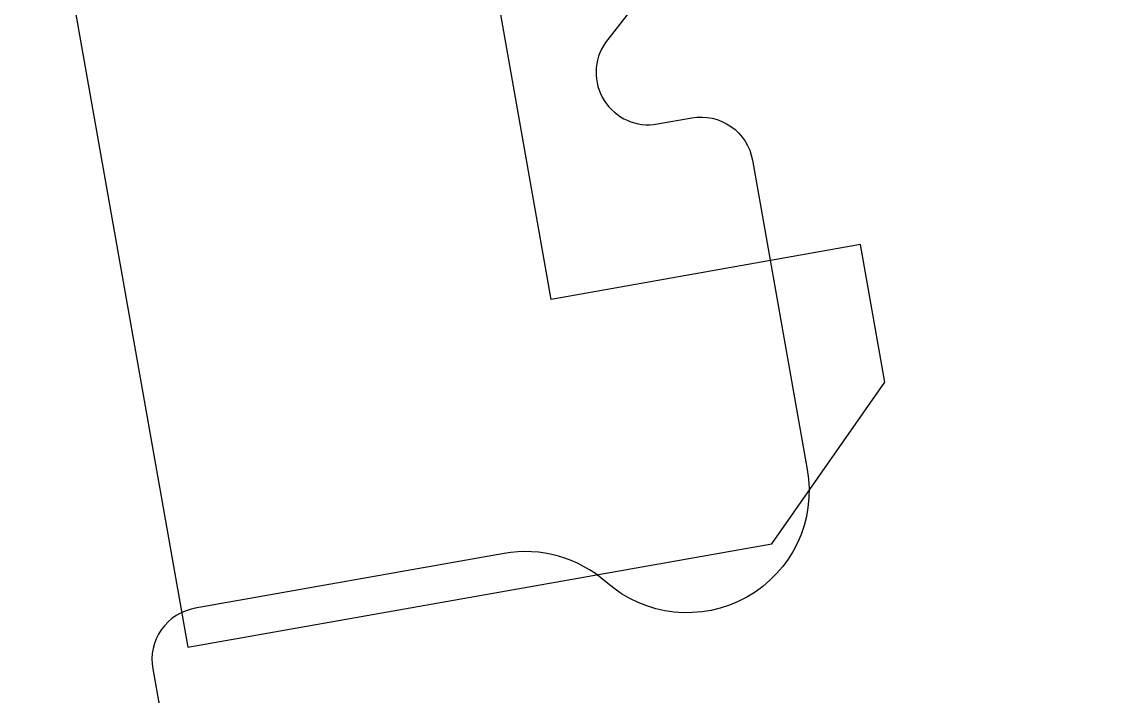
# Model space of a CAD drawing. Header units: millimetres. Extents: x 0 to 8967983, y -224399 to 13801.
# Drawn here: x 71329.056 to 71332.855, y -193408.546 to -193406.188 of the extents above; entities that cross this region are included whole.
import ezdxf

# ---------------------------------------------------------------- set-up
doc = ezdxf.new("R2010")
doc.units = ezdxf.units.MM
doc.header["$LTSCALE"] = 10
doc.layers.add('Архитектура', color=251, linetype='Continuous')

msp = doc.modelspace()

# ---------------------------------------------------------------- linework, layer by layer
at = {"layer": 'Архитектура', "lineweight": 25, "transparency": 33554684}
for points in [[(71312.3599, -193310.893), (71329.6373, -193408.3748), (71331.6781, -193408.013), (71332.0732, -193407.4477), (71331.9881, -193406.9675), (71330.9076, -193407.159), (71330.0352, -193402.2369)], [(71312.3599, -193310.893), (71329.6373, -193408.3748), (71331.6781, -193408.013), (71332.0732, -193407.4477), (71331.9881, -193406.9675), (71330.9076, -193407.159), (71330.0352, -193402.2369)], [(71312.3599, -193310.893), (71329.6373, -193408.3748), (71331.6781, -193408.013), (71332.0732, -193407.4477), (71331.9881, -193406.9675), (71330.9076, -193407.159), (71330.0352, -193402.2369)], [(71312.3599, -193310.893), (71329.6373, -193408.3748), (71331.6781, -193408.013), (71332.0732, -193407.4477), (71331.9881, -193406.9675), (71330.9076, -193407.159), (71330.0352, -193402.2369)], [(71312.3599, -193310.893), (71329.6373, -193408.3748), (71331.6781, -193408.013), (71332.0732, -193407.4477), (71331.9881, -193406.9675), (71330.9076, -193407.159), (71330.0352, -193402.2369)], [(71312.3599, -193310.893), (71329.6373, -193408.3748), (71331.6781, -193408.013), (71332.0732, -193407.4477), (71331.9881, -193406.9675), (71330.9076, -193407.159), (71330.0352, -193402.2369)], [(71312.3599, -193310.893), (71329.6373, -193408.3748), (71331.6781, -193408.013), (71332.0732, -193407.4477), (71331.9881, -193406.9675), (71330.9076, -193407.159), (71330.0352, -193402.2369)], [(71312.3599, -193310.893), (71329.6373, -193408.3748), (71331.6781, -193408.013), (71332.0732, -193407.4477), (71331.9881, -193406.9675), (71330.9076, -193407.159), (71330.0352, -193402.2369)], [(71312.3599, -193310.893), (71329.6373, -193408.3748), (71331.6781, -193408.013), (71332.0732, -193407.4477), (71331.9881, -193406.9675), (71330.9076, -193407.159), (71330.0352, -193402.2369)], [(71312.3599, -193310.893), (71329.6373, -193408.3748), (71331.6781, -193408.013), (71332.0732, -193407.4477), (71331.9881, -193406.9675), (71330.9076, -193407.159), (71330.0352, -193402.2369)], [(71312.3599, -193310.893), (71329.6373, -193408.3748), (71331.6781, -193408.013), (71332.0732, -193407.4477), (71331.9881, -193406.9675), (71330.9076, -193407.159), (71330.0352, -193402.2369)], [(71312.3599, -193310.893), (71329.6373, -193408.3748), (71331.6781, -193408.013), (71332.0732, -193407.4477), (71331.9881, -193406.9675), (71330.9076, -193407.159), (71330.0352, -193402.2369)], [(71312.3599, -193310.893), (71329.6373, -193408.3748), (71331.6781, -193408.013), (71332.0732, -193407.4477), (71331.9881, -193406.9675), (71330.9076, -193407.159), (71330.0352, -193402.2369)], [(71312.3599, -193310.893), (71329.6373, -193408.3748), (71331.6781, -193408.013), (71332.0732, -193407.4477), (71331.9881, -193406.9675), (71330.9076, -193407.159), (71330.0352, -193402.2369)], [(71312.3599, -193310.893), (71329.6373, -193408.3748), (71331.6781, -193408.013), (71332.0732, -193407.4477), (71331.9881, -193406.9675), (71330.9076, -193407.159), (71330.0352, -193402.2369)], [(71312.3599, -193310.893), (71329.6373, -193408.3748), (71331.6781, -193408.013), (71332.0732, -193407.4477), (71331.9881, -193406.9675), (71330.9076, -193407.159), (71330.0352, -193402.2369)], [(71312.3599, -193310.893), (71329.6373, -193408.3748), (71331.6781, -193408.013), (71332.0732, -193407.4477), (71331.9881, -193406.9675), (71330.9076, -193407.159), (71330.0352, -193402.2369)], [(71312.3599, -193310.893), (71329.6373, -193408.3748), (71331.6781, -193408.013), (71332.0732, -193407.4477), (71331.9881, -193406.9675), (71330.9076, -193407.159), (71330.0352, -193402.2369)], [(71312.3599, -193310.893), (71329.6373, -193408.3748), (71331.6781, -193408.013), (71332.0732, -193407.4477), (71331.9881, -193406.9675), (71330.9076, -193407.159), (71330.0352, -193402.2369)], [(71312.3599, -193310.893), (71329.6373, -193408.3748), (71331.6781, -193408.013), (71332.0732, -193407.4477), (71331.9881, -193406.9675), (71330.9076, -193407.159), (71330.0352, -193402.2369)], [(71312.3599, -193310.893), (71329.6373, -193408.3748), (71331.6781, -193408.013), (71332.0732, -193407.4477), (71331.9881, -193406.9675), (71330.9076, -193407.159), (71330.0352, -193402.2369)], [(71312.3599, -193310.893), (71329.6373, -193408.3748), (71331.6781, -193408.013), (71332.0732, -193407.4477), (71331.9881, -193406.9675), (71330.9076, -193407.159), (71330.0352, -193402.2369)], [(71312.3599, -193310.893), (71329.6373, -193408.3748), (71331.6781, -193408.013), (71332.0732, -193407.4477), (71331.9881, -193406.9675), (71330.9076, -193407.159), (71330.0352, -193402.2369)], [(71312.3599, -193310.893), (71329.6373, -193408.3748), (71331.6781, -193408.013), (71332.0732, -193407.4477), (71331.9881, -193406.9675), (71330.9076, -193407.159), (71330.0352, -193402.2369)], [(71312.3599, -193310.893), (71329.6373, -193408.3748), (71331.6781, -193408.013), (71332.0732, -193407.4477), (71331.9881, -193406.9675), (71330.9076, -193407.159), (71330.0352, -193402.2369)], [(71312.3599, -193310.893), (71329.6373, -193408.3748), (71331.6781, -193408.013), (71332.0732, -193407.4477), (71331.9881, -193406.9675), (71330.9076, -193407.159), (71330.0352, -193402.2369)], [(71312.3599, -193310.893), (71329.6373, -193408.3748), (71331.6781, -193408.013), (71332.0732, -193407.4477), (71331.9881, -193406.9675), (71330.9076, -193407.159), (71330.0352, -193402.2369)], [(71312.3599, -193310.893), (71329.6373, -193408.3748), (71331.6781, -193408.013), (71332.0732, -193407.4477), (71331.9881, -193406.9675), (71330.9076, -193407.159), (71330.0352, -193402.2369)], [(71312.3599, -193310.893), (71329.6373, -193408.3748), (71331.6781, -193408.013), (71332.0732, -193407.4477), (71331.9881, -193406.9675), (71330.9076, -193407.159), (71330.0352, -193402.2369)], [(71312.3599, -193310.893), (71329.6373, -193408.3748), (71331.6781, -193408.013), (71332.0732, -193407.4477), (71331.9881, -193406.9675), (71330.9076, -193407.159), (71330.0352, -193402.2369)], [(71312.3599, -193310.893), (71329.6373, -193408.3748), (71331.6781, -193408.013), (71332.0732, -193407.4477), (71331.9881, -193406.9675), (71330.9076, -193407.159), (71330.0352, -193402.2369)], [(71312.3599, -193310.893), (71329.6373, -193408.3748), (71331.6781, -193408.013), (71332.0732, -193407.4477), (71331.9881, -193406.9675), (71330.9076, -193407.159), (71330.0352, -193402.2369)], [(71312.3599, -193310.893), (71329.6373, -193408.3748), (71331.6781, -193408.013), (71332.0732, -193407.4477), (71331.9881, -193406.9675), (71330.9076, -193407.159), (71330.0352, -193402.2369)], [(71312.3599, -193310.893), (71329.6373, -193408.3748), (71331.6781, -193408.013), (71332.0732, -193407.4477), (71331.9881, -193406.9675), (71330.9076, -193407.159), (71330.0352, -193402.2369)], [(71312.3599, -193310.893), (71329.6373, -193408.3748), (71331.6781, -193408.013), (71332.0732, -193407.4477), (71331.9881, -193406.9675), (71330.9076, -193407.159), (71330.0352, -193402.2369)], [(71312.3599, -193310.893), (71329.6373, -193408.3748), (71331.6781, -193408.013), (71332.0732, -193407.4477), (71331.9881, -193406.9675), (71330.9076, -193407.159), (71330.0352, -193402.2369)], [(71312.3599, -193310.893), (71329.6373, -193408.3748), (71331.6781, -193408.013), (71332.0732, -193407.4477), (71331.9881, -193406.9675), (71330.9076, -193407.159), (71330.0352, -193402.2369)], [(71312.3599, -193310.893), (71329.6373, -193408.3748), (71331.6781, -193408.013), (71332.0732, -193407.4477), (71331.9881, -193406.9675), (71330.9076, -193407.159), (71330.0352, -193402.2369)], [(71312.3599, -193310.893), (71329.6373, -193408.3748), (71331.6781, -193408.013), (71332.0732, -193407.4477), (71331.9881, -193406.9675), (71330.9076, -193407.159), (71330.0352, -193402.2369)], [(71312.3599, -193310.893), (71329.6373, -193408.3748), (71331.6781, -193408.013), (71332.0732, -193407.4477), (71331.9881, -193406.9675), (71330.9076, -193407.159), (71330.0352, -193402.2369)], [(71312.3599, -193310.893), (71329.6373, -193408.3748), (71331.6781, -193408.013), (71332.0732, -193407.4477), (71331.9881, -193406.9675), (71330.9076, -193407.159), (71330.0352, -193402.2369)], [(71312.3599, -193310.893), (71329.6373, -193408.3748), (71331.6781, -193408.013), (71332.0732, -193407.4477), (71331.9881, -193406.9675), (71330.9076, -193407.159), (71330.0352, -193402.2369)], [(71312.3599, -193310.893), (71329.6373, -193408.3748), (71331.6781, -193408.013), (71332.0732, -193407.4477), (71331.9881, -193406.9675), (71330.9076, -193407.159), (71330.0352, -193402.2369)], [(71312.3599, -193310.893), (71329.6373, -193408.3748), (71331.6781, -193408.013), (71332.0732, -193407.4477), (71331.9881, -193406.9675), (71330.9076, -193407.159), (71330.0352, -193402.2369)], [(71312.3599, -193310.893), (71329.6373, -193408.3748), (71331.6781, -193408.013), (71332.0732, -193407.4477), (71331.9881, -193406.9675), (71330.9076, -193407.159), (71330.0352, -193402.2369)], [(71312.3599, -193310.893), (71329.6373, -193408.3748), (71331.6781, -193408.013), (71332.0732, -193407.4477), (71331.9881, -193406.9675), (71330.9076, -193407.159), (71330.0352, -193402.2369)], [(71312.3599, -193310.893), (71329.6373, -193408.3748), (71331.6781, -193408.013), (71332.0732, -193407.4477), (71331.9881, -193406.9675), (71330.9076, -193407.159), (71330.0352, -193402.2369)], [(71312.3599, -193310.893), (71329.6373, -193408.3748), (71331.6781, -193408.013), (71332.0732, -193407.4477), (71331.9881, -193406.9675), (71330.9076, -193407.159), (71330.0352, -193402.2369)], [(71312.3599, -193310.893), (71329.6373, -193408.3748), (71331.6781, -193408.013), (71332.0732, -193407.4477), (71331.9881, -193406.9675), (71330.9076, -193407.159), (71330.0352, -193402.2369)], [(71312.3599, -193310.893), (71329.6373, -193408.3748), (71331.6781, -193408.013), (71332.0732, -193407.4477), (71331.9881, -193406.9675), (71330.9076, -193407.159), (71330.0352, -193402.2369)], [(71312.3599, -193310.893), (71329.6373, -193408.3748), (71331.6781, -193408.013), (71332.0732, -193407.4477), (71331.9881, -193406.9675), (71330.9076, -193407.159), (71330.0352, -193402.2369)], [(71312.3599, -193310.893), (71329.6373, -193408.3748), (71331.6781, -193408.013), (71332.0732, -193407.4477), (71331.9881, -193406.9675), (71330.9076, -193407.159), (71330.0352, -193402.2369)], [(71312.3599, -193310.893), (71329.6373, -193408.3748), (71331.6781, -193408.013), (71332.0732, -193407.4477), (71331.9881, -193406.9675), (71330.9076, -193407.159), (71330.0352, -193402.2369)], [(71312.3599, -193310.893), (71329.6373, -193408.3748), (71331.6781, -193408.013), (71332.0732, -193407.4477), (71331.9881, -193406.9675), (71330.9076, -193407.159), (71330.0352, -193402.2369)], [(71312.3599, -193310.893), (71329.6373, -193408.3748), (71331.6781, -193408.013), (71332.0732, -193407.4477), (71331.9881, -193406.9675), (71330.9076, -193407.159), (71330.0352, -193402.2369)], [(71329.514, -193408.4503), (71329.514, -193408.4503)], [(71329.514, -193408.4503), (71329.514, -193408.4503)], [(71329.514, -193408.4503), (71329.514, -193408.4503)], [(71329.514, -193408.4503), (71329.514, -193408.4503)], [(71329.514, -193408.4503), (71329.514, -193408.4503)], [(71329.514, -193408.4503), (71329.514, -193408.4503)], [(71329.514, -193408.4503), (71329.514, -193408.4503)], [(71329.514, -193408.4503), (71329.514, -193408.4503)], [(71329.514, -193408.4503), (71329.514, -193408.4503)], [(71329.514, -193408.4503), (71329.514, -193408.4503)], [(71329.514, -193408.4503), (71329.514, -193408.4503)], [(71329.514, -193408.4503), (71329.514, -193408.4503)], [(71329.514, -193408.4503), (71329.514, -193408.4503)], [(71329.514, -193408.4503), (71329.514, -193408.4503)], [(71329.514, -193408.4503), (71329.514, -193408.4503)], [(71329.514, -193408.4503), (71329.514, -193408.4503)], [(71329.514, -193408.4503), (71329.514, -193408.4503)], [(71329.514, -193408.4503), (71329.514, -193408.4503)], [(71329.514, -193408.4503), (71329.514, -193408.4503)], [(71329.514, -193408.4503), (71329.514, -193408.4503)], [(71329.514, -193408.4503), (71329.514, -193408.4503)], [(71329.514, -193408.4503), (71329.514, -193408.4503)], [(71329.514, -193408.4503), (71329.514, -193408.4503)], [(71329.514, -193408.4503), (71329.514, -193408.4503)], [(71329.514, -193408.4503), (71329.514, -193408.4503)], [(71329.514, -193408.4503), (71329.514, -193408.4503)], [(71329.514, -193408.4503), (71329.514, -193408.4503)], [(71329.514, -193408.4503), (71329.514, -193408.4503)], [(71329.514, -193408.4503), (71329.514, -193408.4503)], [(71329.514, -193408.4503), (71329.514, -193408.4503)], [(71329.514, -193408.4503), (71329.514, -193408.4503)], [(71329.514, -193408.4503), (71329.514, -193408.4503)], [(71329.514, -193408.4503), (71329.514, -193408.4503)], [(71329.514, -193408.4503), (71329.514, -193408.4503)], [(71329.514, -193408.4503), (71329.514, -193408.4503)], [(71329.514, -193408.4503), (71329.514, -193408.4503)], [(71329.514, -193408.4503), (71329.514, -193408.4503)], [(71329.514, -193408.4503), (71329.514, -193408.4503)], [(71329.514, -193408.4503), (71329.514, -193408.4503)], [(71329.514, -193408.4503), (71329.514, -193408.4503)], [(71329.514, -193408.4503), (71329.514, -193408.4503)], [(71329.514, -193408.4503), (71329.514, -193408.4503)], [(71329.514, -193408.4503), (71329.514, -193408.4503)], [(71329.514, -193408.4503), (71329.514, -193408.4503)], [(71329.514, -193408.4503), (71329.514, -193408.4503)], [(71329.514, -193408.4503), (71329.514, -193408.4503)], [(71329.514, -193408.4503), (71329.514, -193408.4503)], [(71329.514, -193408.4503), (71329.514, -193408.4503)], [(71329.514, -193408.4503), (71329.514, -193408.4503)], [(71329.514, -193408.4503), (71329.514, -193408.4503)], [(71329.514, -193408.4503), (71329.514, -193408.4503)], [(71329.514, -193408.4503), (71329.514, -193408.4503)], [(71329.514, -193408.4503), (71329.514, -193408.4503)], [(71329.514, -193408.4503), (71329.514, -193408.4503)]]:
    msp.add_lwpolyline(points, dxfattribs=at)
msp.add_lwpolyline([(71342.0214, -193415.3716), (71340.4511, -193406.5118, 0.414214), (71340.2392, -193406.3636), (71339.2912, -193406.5316, 0.228752), (71338.9904, -193406.7487, -0.710164), (71338.1949, -193406.62), (71338.0034, -193405.5395, -0.4144), (71338.1516, -193405.3275), (71338.2716, -193405.3062, 0.66825), (71338.3444, -193404.9762), (71336.9524, -193404.1086, 0.164348), (71336.5485, -193404.0543), (71332.4668, -193404.7777, 0.164348), (71332.1061, -193404.9675), (71331.097, -193406.2607, 0.66825), (71331.2788, -193406.5456), (71331.3989, -193406.5243, -0.4144), (71331.6109, -193406.6725), (71331.8024, -193407.753, -0.710164), (71331.0996, -193408.1472, 0.228752), (71330.7425, -193408.0468), (71329.6621, -193408.2383, 0.4144), (71329.514, -193408.4503), (71330.7693, -193415.5333, 0.430028)], format="xyb", dxfattribs=at)
msp.add_lwpolyline([(71342.0214, -193415.3716), (71340.4511, -193406.5118, 0.414214), (71340.2392, -193406.3636), (71339.2912, -193406.5316, 0.228752), (71338.9904, -193406.7487, -0.710164), (71338.1949, -193406.62), (71338.0034, -193405.5395, -0.4144), (71338.1516, -193405.3275), (71338.2716, -193405.3062, 0.66825), (71338.3444, -193404.9762), (71336.9524, -193404.1086, 0.164348), (71336.5485, -193404.0543), (71332.4668, -193404.7777, 0.164348), (71332.1061, -193404.9675), (71331.097, -193406.2607, 0.66825), (71331.2788, -193406.5456), (71331.3989, -193406.5243, -0.4144), (71331.6109, -193406.6725), (71331.8024, -193407.753, -0.710164), (71331.0996, -193408.1472, 0.228752), (71330.7425, -193408.0468), (71329.6621, -193408.2383, 0.4144), (71329.514, -193408.4503), (71330.7693, -193415.5333, 0.430028)], format="xyb", dxfattribs=at)
msp.add_lwpolyline([(71342.0214, -193415.3716), (71340.4511, -193406.5118, 0.414214), (71340.2392, -193406.3636), (71339.2912, -193406.5316, 0.228752), (71338.9904, -193406.7487, -0.710164), (71338.1949, -193406.62), (71338.0034, -193405.5395, -0.4144), (71338.1516, -193405.3275), (71338.2716, -193405.3062, 0.66825), (71338.3444, -193404.9762), (71336.9524, -193404.1086, 0.164348), (71336.5485, -193404.0543), (71332.4668, -193404.7777, 0.164348), (71332.1061, -193404.9675), (71331.097, -193406.2607, 0.66825), (71331.2788, -193406.5456), (71331.3989, -193406.5243, -0.4144), (71331.6109, -193406.6725), (71331.8024, -193407.753, -0.710164), (71331.0996, -193408.1472, 0.228752), (71330.7425, -193408.0468), (71329.6621, -193408.2383, 0.4144), (71329.514, -193408.4503), (71330.7693, -193415.5333, 0.430028)], format="xyb", dxfattribs=at)
msp.add_lwpolyline([(71342.0214, -193415.3716), (71340.4511, -193406.5118, 0.414214), (71340.2392, -193406.3636), (71339.2912, -193406.5316, 0.228752), (71338.9904, -193406.7487, -0.710164), (71338.1949, -193406.62), (71338.0034, -193405.5395, -0.4144), (71338.1516, -193405.3275), (71338.2716, -193405.3062, 0.66825), (71338.3444, -193404.9762), (71336.9524, -193404.1086, 0.164348), (71336.5485, -193404.0543), (71332.4668, -193404.7777, 0.164348), (71332.1061, -193404.9675), (71331.097, -193406.2607, 0.66825), (71331.2788, -193406.5456), (71331.3989, -193406.5243, -0.4144), (71331.6109, -193406.6725), (71331.8024, -193407.753, -0.710164), (71331.0996, -193408.1472, 0.228752), (71330.7425, -193408.0468), (71329.6621, -193408.2383, 0.4144), (71329.514, -193408.4503), (71330.7693, -193415.5333, 0.430028)], format="xyb", dxfattribs=at)
msp.add_lwpolyline([(71342.0214, -193415.3716), (71340.4511, -193406.5118, 0.414214), (71340.2392, -193406.3636), (71339.2912, -193406.5316, 0.228752), (71338.9904, -193406.7487, -0.710164), (71338.1949, -193406.62), (71338.0034, -193405.5395, -0.4144), (71338.1516, -193405.3275), (71338.2716, -193405.3062, 0.66825), (71338.3444, -193404.9762), (71336.9524, -193404.1086, 0.164348), (71336.5485, -193404.0543), (71332.4668, -193404.7777, 0.164348), (71332.1061, -193404.9675), (71331.097, -193406.2607, 0.66825), (71331.2788, -193406.5456), (71331.3989, -193406.5243, -0.4144), (71331.6109, -193406.6725), (71331.8024, -193407.753, -0.710164), (71331.0996, -193408.1472, 0.228752), (71330.7425, -193408.0468), (71329.6621, -193408.2383, 0.4144), (71329.514, -193408.4503), (71330.7693, -193415.5333, 0.430028)], format="xyb", dxfattribs=at)
msp.add_lwpolyline([(71342.0214, -193415.3716), (71340.4511, -193406.5118, 0.414214), (71340.2392, -193406.3636), (71339.2912, -193406.5316, 0.228752), (71338.9904, -193406.7487, -0.710164), (71338.1949, -193406.62), (71338.0034, -193405.5395, -0.4144), (71338.1516, -193405.3275), (71338.2716, -193405.3062, 0.66825), (71338.3444, -193404.9762), (71336.9524, -193404.1086, 0.164348), (71336.5485, -193404.0543), (71332.4668, -193404.7777, 0.164348), (71332.1061, -193404.9675), (71331.097, -193406.2607, 0.66825), (71331.2788, -193406.5456), (71331.3989, -193406.5243, -0.4144), (71331.6109, -193406.6725), (71331.8024, -193407.753, -0.710164), (71331.0996, -193408.1472, 0.228752), (71330.7425, -193408.0468), (71329.6621, -193408.2383, 0.4144), (71329.514, -193408.4503), (71330.7693, -193415.5333, 0.430028)], format="xyb", dxfattribs=at)
msp.add_lwpolyline([(71342.0214, -193415.3716), (71340.4511, -193406.5118, 0.414214), (71340.2392, -193406.3636), (71339.2912, -193406.5316, 0.228752), (71338.9904, -193406.7487, -0.710164), (71338.1949, -193406.62), (71338.0034, -193405.5395, -0.4144), (71338.1516, -193405.3275), (71338.2716, -193405.3062, 0.66825), (71338.3444, -193404.9762), (71336.9524, -193404.1086, 0.164348), (71336.5485, -193404.0543), (71332.4668, -193404.7777, 0.164348), (71332.1061, -193404.9675), (71331.097, -193406.2607, 0.66825), (71331.2788, -193406.5456), (71331.3989, -193406.5243, -0.4144), (71331.6109, -193406.6725), (71331.8024, -193407.753, -0.710164), (71331.0996, -193408.1472, 0.228752), (71330.7425, -193408.0468), (71329.6621, -193408.2383, 0.4144), (71329.514, -193408.4503), (71330.7693, -193415.5333, 0.430028)], format="xyb", dxfattribs=at)
msp.add_lwpolyline([(71342.0214, -193415.3716), (71340.4511, -193406.5118, 0.414214), (71340.2392, -193406.3636), (71339.2912, -193406.5316, 0.228752), (71338.9904, -193406.7487, -0.710164), (71338.1949, -193406.62), (71338.0034, -193405.5395, -0.4144), (71338.1516, -193405.3275), (71338.2716, -193405.3062, 0.66825), (71338.3444, -193404.9762), (71336.9524, -193404.1086, 0.164348), (71336.5485, -193404.0543), (71332.4668, -193404.7777, 0.164348), (71332.1061, -193404.9675), (71331.097, -193406.2607, 0.66825), (71331.2788, -193406.5456), (71331.3989, -193406.5243, -0.4144), (71331.6109, -193406.6725), (71331.8024, -193407.753, -0.710164), (71331.0996, -193408.1472, 0.228752), (71330.7425, -193408.0468), (71329.6621, -193408.2383, 0.4144), (71329.514, -193408.4503), (71330.7693, -193415.5333, 0.430028)], format="xyb", dxfattribs=at)
msp.add_lwpolyline([(71342.0214, -193415.3716), (71340.4511, -193406.5118, 0.414214), (71340.2392, -193406.3636), (71339.2912, -193406.5316, 0.228752), (71338.9904, -193406.7487, -0.710164), (71338.1949, -193406.62), (71338.0034, -193405.5395, -0.4144), (71338.1516, -193405.3275), (71338.2716, -193405.3062, 0.66825), (71338.3444, -193404.9762), (71336.9524, -193404.1086, 0.164348), (71336.5485, -193404.0543), (71332.4668, -193404.7777, 0.164348), (71332.1061, -193404.9675), (71331.097, -193406.2607, 0.66825), (71331.2788, -193406.5456), (71331.3989, -193406.5243, -0.4144), (71331.6109, -193406.6725), (71331.8024, -193407.753, -0.710164), (71331.0996, -193408.1472, 0.228752), (71330.7425, -193408.0468), (71329.6621, -193408.2383, 0.4144), (71329.514, -193408.4503), (71330.7693, -193415.5333, 0.430028)], format="xyb", dxfattribs=at)
msp.add_lwpolyline([(71342.0214, -193415.3716), (71340.4511, -193406.5118, 0.414214), (71340.2392, -193406.3636), (71339.2912, -193406.5316, 0.228752), (71338.9904, -193406.7487, -0.710164), (71338.1949, -193406.62), (71338.0034, -193405.5395, -0.4144), (71338.1516, -193405.3275), (71338.2716, -193405.3062, 0.66825), (71338.3444, -193404.9762), (71336.9524, -193404.1086, 0.164348), (71336.5485, -193404.0543), (71332.4668, -193404.7777, 0.164348), (71332.1061, -193404.9675), (71331.097, -193406.2607, 0.66825), (71331.2788, -193406.5456), (71331.3989, -193406.5243, -0.4144), (71331.6109, -193406.6725), (71331.8024, -193407.753, -0.710164), (71331.0996, -193408.1472, 0.228752), (71330.7425, -193408.0468), (71329.6621, -193408.2383, 0.4144), (71329.514, -193408.4503), (71330.7693, -193415.5333, 0.430028)], format="xyb", dxfattribs=at)
msp.add_lwpolyline([(71342.0214, -193415.3716), (71340.4511, -193406.5118, 0.414214), (71340.2392, -193406.3636), (71339.2912, -193406.5316, 0.228752), (71338.9904, -193406.7487, -0.710164), (71338.1949, -193406.62), (71338.0034, -193405.5395, -0.4144), (71338.1516, -193405.3275), (71338.2716, -193405.3062, 0.66825), (71338.3444, -193404.9762), (71336.9524, -193404.1086, 0.164348), (71336.5485, -193404.0543), (71332.4668, -193404.7777, 0.164348), (71332.1061, -193404.9675), (71331.097, -193406.2607, 0.66825), (71331.2788, -193406.5456), (71331.3989, -193406.5243, -0.4144), (71331.6109, -193406.6725), (71331.8024, -193407.753, -0.710164), (71331.0996, -193408.1472, 0.228752), (71330.7425, -193408.0468), (71329.6621, -193408.2383, 0.4144), (71329.514, -193408.4503), (71330.7693, -193415.5333, 0.430028)], format="xyb", dxfattribs=at)
msp.add_lwpolyline([(71342.0214, -193415.3716), (71340.4511, -193406.5118, 0.414214), (71340.2392, -193406.3636), (71339.2912, -193406.5316, 0.228752), (71338.9904, -193406.7487, -0.710164), (71338.1949, -193406.62), (71338.0034, -193405.5395, -0.4144), (71338.1516, -193405.3275), (71338.2716, -193405.3062, 0.66825), (71338.3444, -193404.9762), (71336.9524, -193404.1086, 0.164348), (71336.5485, -193404.0543), (71332.4668, -193404.7777, 0.164348), (71332.1061, -193404.9675), (71331.097, -193406.2607, 0.66825), (71331.2788, -193406.5456), (71331.3989, -193406.5243, -0.4144), (71331.6109, -193406.6725), (71331.8024, -193407.753, -0.710164), (71331.0996, -193408.1472, 0.228752), (71330.7425, -193408.0468), (71329.6621, -193408.2383, 0.4144), (71329.514, -193408.4503), (71330.7693, -193415.5333, 0.430028)], format="xyb", dxfattribs=at)
msp.add_lwpolyline([(71342.0214, -193415.3716), (71340.4511, -193406.5118, 0.414214), (71340.2392, -193406.3636), (71339.2912, -193406.5316, 0.228752), (71338.9904, -193406.7487, -0.710164), (71338.1949, -193406.62), (71338.0034, -193405.5395, -0.4144), (71338.1516, -193405.3275), (71338.2716, -193405.3062, 0.66825), (71338.3444, -193404.9762), (71336.9524, -193404.1086, 0.164348), (71336.5485, -193404.0543), (71332.4668, -193404.7777, 0.164348), (71332.1061, -193404.9675), (71331.097, -193406.2607, 0.66825), (71331.2788, -193406.5456), (71331.3989, -193406.5243, -0.4144), (71331.6109, -193406.6725), (71331.8024, -193407.753, -0.710164), (71331.0996, -193408.1472, 0.228752), (71330.7425, -193408.0468), (71329.6621, -193408.2383, 0.4144), (71329.514, -193408.4503), (71330.7693, -193415.5333, 0.430028)], format="xyb", dxfattribs=at)
msp.add_lwpolyline([(71342.0214, -193415.3716), (71340.4511, -193406.5118, 0.414214), (71340.2392, -193406.3636), (71339.2912, -193406.5316, 0.228752), (71338.9904, -193406.7487, -0.710164), (71338.1949, -193406.62), (71338.0034, -193405.5395, -0.4144), (71338.1516, -193405.3275), (71338.2716, -193405.3062, 0.66825), (71338.3444, -193404.9762), (71336.9524, -193404.1086, 0.164348), (71336.5485, -193404.0543), (71332.4668, -193404.7777, 0.164348), (71332.1061, -193404.9675), (71331.097, -193406.2607, 0.66825), (71331.2788, -193406.5456), (71331.3989, -193406.5243, -0.4144), (71331.6109, -193406.6725), (71331.8024, -193407.753, -0.710164), (71331.0996, -193408.1472, 0.228752), (71330.7425, -193408.0468), (71329.6621, -193408.2383, 0.4144), (71329.514, -193408.4503), (71330.7693, -193415.5333, 0.430028)], format="xyb", dxfattribs=at)
msp.add_lwpolyline([(71342.0214, -193415.3716), (71340.4511, -193406.5118, 0.414214), (71340.2392, -193406.3636), (71339.2912, -193406.5316, 0.228752), (71338.9904, -193406.7487, -0.710164), (71338.1949, -193406.62), (71338.0034, -193405.5395, -0.4144), (71338.1516, -193405.3275), (71338.2716, -193405.3062, 0.66825), (71338.3444, -193404.9762), (71336.9524, -193404.1086, 0.164348), (71336.5485, -193404.0543), (71332.4668, -193404.7777, 0.164348), (71332.1061, -193404.9675), (71331.097, -193406.2607, 0.66825), (71331.2788, -193406.5456), (71331.3989, -193406.5243, -0.4144), (71331.6109, -193406.6725), (71331.8024, -193407.753, -0.710164), (71331.0996, -193408.1472, 0.228752), (71330.7425, -193408.0468), (71329.6621, -193408.2383, 0.4144), (71329.514, -193408.4503), (71330.7693, -193415.5333, 0.430028)], format="xyb", dxfattribs=at)
msp.add_lwpolyline([(71342.0214, -193415.3716), (71340.4511, -193406.5118, 0.414214), (71340.2392, -193406.3636), (71339.2912, -193406.5316, 0.228752), (71338.9904, -193406.7487, -0.710164), (71338.1949, -193406.62), (71338.0034, -193405.5395, -0.4144), (71338.1516, -193405.3275), (71338.2716, -193405.3062, 0.66825), (71338.3444, -193404.9762), (71336.9524, -193404.1086, 0.164348), (71336.5485, -193404.0543), (71332.4668, -193404.7777, 0.164348), (71332.1061, -193404.9675), (71331.097, -193406.2607, 0.66825), (71331.2788, -193406.5456), (71331.3989, -193406.5243, -0.4144), (71331.6109, -193406.6725), (71331.8024, -193407.753, -0.710164), (71331.0996, -193408.1472, 0.228752), (71330.7425, -193408.0468), (71329.6621, -193408.2383, 0.4144), (71329.514, -193408.4503), (71330.7693, -193415.5333, 0.430028)], format="xyb", dxfattribs=at)
msp.add_lwpolyline([(71342.0214, -193415.3716), (71340.4511, -193406.5118, 0.414214), (71340.2392, -193406.3636), (71339.2912, -193406.5316, 0.228752), (71338.9904, -193406.7487, -0.710164), (71338.1949, -193406.62), (71338.0034, -193405.5395, -0.4144), (71338.1516, -193405.3275), (71338.2716, -193405.3062, 0.66825), (71338.3444, -193404.9762), (71336.9524, -193404.1086, 0.164348), (71336.5485, -193404.0543), (71332.4668, -193404.7777, 0.164348), (71332.1061, -193404.9675), (71331.097, -193406.2607, 0.66825), (71331.2788, -193406.5456), (71331.3989, -193406.5243, -0.4144), (71331.6109, -193406.6725), (71331.8024, -193407.753, -0.710164), (71331.0996, -193408.1472, 0.228752), (71330.7425, -193408.0468), (71329.6621, -193408.2383, 0.4144), (71329.514, -193408.4503), (71330.7693, -193415.5333, 0.430028)], format="xyb", dxfattribs=at)
msp.add_lwpolyline([(71342.0214, -193415.3716), (71340.4511, -193406.5118, 0.414214), (71340.2392, -193406.3636), (71339.2912, -193406.5316, 0.228752), (71338.9904, -193406.7487, -0.710164), (71338.1949, -193406.62), (71338.0034, -193405.5395, -0.4144), (71338.1516, -193405.3275), (71338.2716, -193405.3062, 0.66825), (71338.3444, -193404.9762), (71336.9524, -193404.1086, 0.164348), (71336.5485, -193404.0543), (71332.4668, -193404.7777, 0.164348), (71332.1061, -193404.9675), (71331.097, -193406.2607, 0.66825), (71331.2788, -193406.5456), (71331.3989, -193406.5243, -0.4144), (71331.6109, -193406.6725), (71331.8024, -193407.753, -0.710164), (71331.0996, -193408.1472, 0.228752), (71330.7425, -193408.0468), (71329.6621, -193408.2383, 0.4144), (71329.514, -193408.4503), (71330.7693, -193415.5333, 0.430028)], format="xyb", dxfattribs=at)
msp.add_lwpolyline([(71342.0214, -193415.3716), (71340.4511, -193406.5118, 0.414214), (71340.2392, -193406.3636), (71339.2912, -193406.5316, 0.228752), (71338.9904, -193406.7487, -0.710164), (71338.1949, -193406.62), (71338.0034, -193405.5395, -0.4144), (71338.1516, -193405.3275), (71338.2716, -193405.3062, 0.66825), (71338.3444, -193404.9762), (71336.9524, -193404.1086, 0.164348), (71336.5485, -193404.0543), (71332.4668, -193404.7777, 0.164348), (71332.1061, -193404.9675), (71331.097, -193406.2607, 0.66825), (71331.2788, -193406.5456), (71331.3989, -193406.5243, -0.4144), (71331.6109, -193406.6725), (71331.8024, -193407.753, -0.710164), (71331.0996, -193408.1472, 0.228752), (71330.7425, -193408.0468), (71329.6621, -193408.2383, 0.4144), (71329.514, -193408.4503), (71330.7693, -193415.5333, 0.430028)], format="xyb", dxfattribs=at)
msp.add_lwpolyline([(71342.0214, -193415.3716), (71340.4511, -193406.5118, 0.414214), (71340.2392, -193406.3636), (71339.2912, -193406.5316, 0.228752), (71338.9904, -193406.7487, -0.710164), (71338.1949, -193406.62), (71338.0034, -193405.5395, -0.4144), (71338.1516, -193405.3275), (71338.2716, -193405.3062, 0.66825), (71338.3444, -193404.9762), (71336.9524, -193404.1086, 0.164348), (71336.5485, -193404.0543), (71332.4668, -193404.7777, 0.164348), (71332.1061, -193404.9675), (71331.097, -193406.2607, 0.66825), (71331.2788, -193406.5456), (71331.3989, -193406.5243, -0.4144), (71331.6109, -193406.6725), (71331.8024, -193407.753, -0.710164), (71331.0996, -193408.1472, 0.228752), (71330.7425, -193408.0468), (71329.6621, -193408.2383, 0.4144), (71329.514, -193408.4503), (71330.7693, -193415.5333, 0.430028)], format="xyb", dxfattribs=at)
msp.add_lwpolyline([(71342.0214, -193415.3716), (71340.4511, -193406.5118, 0.414214), (71340.2392, -193406.3636), (71339.2912, -193406.5316, 0.228752), (71338.9904, -193406.7487, -0.710164), (71338.1949, -193406.62), (71338.0034, -193405.5395, -0.4144), (71338.1516, -193405.3275), (71338.2716, -193405.3062, 0.66825), (71338.3444, -193404.9762), (71336.9524, -193404.1086, 0.164348), (71336.5485, -193404.0543), (71332.4668, -193404.7777, 0.164348), (71332.1061, -193404.9675), (71331.097, -193406.2607, 0.66825), (71331.2788, -193406.5456), (71331.3989, -193406.5243, -0.4144), (71331.6109, -193406.6725), (71331.8024, -193407.753, -0.710164), (71331.0996, -193408.1472, 0.228752), (71330.7425, -193408.0468), (71329.6621, -193408.2383, 0.4144), (71329.514, -193408.4503), (71330.7693, -193415.5333, 0.430028)], format="xyb", dxfattribs=at)
msp.add_lwpolyline([(71342.0214, -193415.3716), (71340.4511, -193406.5118, 0.414214), (71340.2392, -193406.3636), (71339.2912, -193406.5316, 0.228752), (71338.9904, -193406.7487, -0.710164), (71338.1949, -193406.62), (71338.0034, -193405.5395, -0.4144), (71338.1516, -193405.3275), (71338.2716, -193405.3062, 0.66825), (71338.3444, -193404.9762), (71336.9524, -193404.1086, 0.164348), (71336.5485, -193404.0543), (71332.4668, -193404.7777, 0.164348), (71332.1061, -193404.9675), (71331.097, -193406.2607, 0.66825), (71331.2788, -193406.5456), (71331.3989, -193406.5243, -0.4144), (71331.6109, -193406.6725), (71331.8024, -193407.753, -0.710164), (71331.0996, -193408.1472, 0.228752), (71330.7425, -193408.0468), (71329.6621, -193408.2383, 0.4144), (71329.514, -193408.4503), (71330.7693, -193415.5333, 0.430028)], format="xyb", dxfattribs=at)
msp.add_lwpolyline([(71342.0214, -193415.3716), (71340.4511, -193406.5118, 0.414214), (71340.2392, -193406.3636), (71339.2912, -193406.5316, 0.228752), (71338.9904, -193406.7487, -0.710164), (71338.1949, -193406.62), (71338.0034, -193405.5395, -0.4144), (71338.1516, -193405.3275), (71338.2716, -193405.3062, 0.66825), (71338.3444, -193404.9762), (71336.9524, -193404.1086, 0.164348), (71336.5485, -193404.0543), (71332.4668, -193404.7777, 0.164348), (71332.1061, -193404.9675), (71331.097, -193406.2607, 0.66825), (71331.2788, -193406.5456), (71331.3989, -193406.5243, -0.4144), (71331.6109, -193406.6725), (71331.8024, -193407.753, -0.710164), (71331.0996, -193408.1472, 0.228752), (71330.7425, -193408.0468), (71329.6621, -193408.2383, 0.4144), (71329.514, -193408.4503), (71330.7693, -193415.5333, 0.430028)], format="xyb", dxfattribs=at)
msp.add_lwpolyline([(71342.0214, -193415.3716), (71340.4511, -193406.5118, 0.414214), (71340.2392, -193406.3636), (71339.2912, -193406.5316, 0.228752), (71338.9904, -193406.7487, -0.710164), (71338.1949, -193406.62), (71338.0034, -193405.5395, -0.4144), (71338.1516, -193405.3275), (71338.2716, -193405.3062, 0.66825), (71338.3444, -193404.9762), (71336.9524, -193404.1086, 0.164348), (71336.5485, -193404.0543), (71332.4668, -193404.7777, 0.164348), (71332.1061, -193404.9675), (71331.097, -193406.2607, 0.66825), (71331.2788, -193406.5456), (71331.3989, -193406.5243, -0.4144), (71331.6109, -193406.6725), (71331.8024, -193407.753, -0.710164), (71331.0996, -193408.1472, 0.228752), (71330.7425, -193408.0468), (71329.6621, -193408.2383, 0.4144), (71329.514, -193408.4503), (71330.7693, -193415.5333, 0.430028)], format="xyb", dxfattribs=at)
msp.add_lwpolyline([(71342.0214, -193415.3716), (71340.4511, -193406.5118, 0.414214), (71340.2392, -193406.3636), (71339.2912, -193406.5316, 0.228752), (71338.9904, -193406.7487, -0.710164), (71338.1949, -193406.62), (71338.0034, -193405.5395, -0.4144), (71338.1516, -193405.3275), (71338.2716, -193405.3062, 0.66825), (71338.3444, -193404.9762), (71336.9524, -193404.1086, 0.164348), (71336.5485, -193404.0543), (71332.4668, -193404.7777, 0.164348), (71332.1061, -193404.9675), (71331.097, -193406.2607, 0.66825), (71331.2788, -193406.5456), (71331.3989, -193406.5243, -0.4144), (71331.6109, -193406.6725), (71331.8024, -193407.753, -0.710164), (71331.0996, -193408.1472, 0.228752), (71330.7425, -193408.0468), (71329.6621, -193408.2383, 0.4144), (71329.514, -193408.4503), (71330.7693, -193415.5333, 0.430028)], format="xyb", dxfattribs=at)
msp.add_lwpolyline([(71342.0214, -193415.3716), (71340.4511, -193406.5118, 0.414214), (71340.2392, -193406.3636), (71339.2912, -193406.5316, 0.228752), (71338.9904, -193406.7487, -0.710164), (71338.1949, -193406.62), (71338.0034, -193405.5395, -0.4144), (71338.1516, -193405.3275), (71338.2716, -193405.3062, 0.66825), (71338.3444, -193404.9762), (71336.9524, -193404.1086, 0.164348), (71336.5485, -193404.0543), (71332.4668, -193404.7777, 0.164348), (71332.1061, -193404.9675), (71331.097, -193406.2607, 0.66825), (71331.2788, -193406.5456), (71331.3989, -193406.5243, -0.4144), (71331.6109, -193406.6725), (71331.8024, -193407.753, -0.710164), (71331.0996, -193408.1472, 0.228752), (71330.7425, -193408.0468), (71329.6621, -193408.2383, 0.4144), (71329.514, -193408.4503), (71330.7693, -193415.5333, 0.430028)], format="xyb", dxfattribs=at)
msp.add_lwpolyline([(71342.0214, -193415.3716), (71340.4511, -193406.5118, 0.414214), (71340.2392, -193406.3636), (71339.2912, -193406.5316, 0.228752), (71338.9904, -193406.7487, -0.710164), (71338.1949, -193406.62), (71338.0034, -193405.5395, -0.4144), (71338.1516, -193405.3275), (71338.2716, -193405.3062, 0.66825), (71338.3444, -193404.9762), (71336.9524, -193404.1086, 0.164348), (71336.5485, -193404.0543), (71332.4668, -193404.7777, 0.164348), (71332.1061, -193404.9675), (71331.097, -193406.2607, 0.66825), (71331.2788, -193406.5456), (71331.3989, -193406.5243, -0.4144), (71331.6109, -193406.6725), (71331.8024, -193407.753, -0.710164), (71331.0996, -193408.1472, 0.228752), (71330.7425, -193408.0468), (71329.6621, -193408.2383, 0.4144), (71329.514, -193408.4503), (71330.7693, -193415.5333, 0.430028)], format="xyb", dxfattribs=at)
msp.add_lwpolyline([(71342.0214, -193415.3716), (71340.4511, -193406.5118, 0.414214), (71340.2392, -193406.3636), (71339.2912, -193406.5316, 0.228752), (71338.9904, -193406.7487, -0.710164), (71338.1949, -193406.62), (71338.0034, -193405.5395, -0.4144), (71338.1516, -193405.3275), (71338.2716, -193405.3062, 0.66825), (71338.3444, -193404.9762), (71336.9524, -193404.1086, 0.164348), (71336.5485, -193404.0543), (71332.4668, -193404.7777, 0.164348), (71332.1061, -193404.9675), (71331.097, -193406.2607, 0.66825), (71331.2788, -193406.5456), (71331.3989, -193406.5243, -0.4144), (71331.6109, -193406.6725), (71331.8024, -193407.753, -0.710164), (71331.0996, -193408.1472, 0.228752), (71330.7425, -193408.0468), (71329.6621, -193408.2383, 0.4144), (71329.514, -193408.4503), (71330.7693, -193415.5333, 0.430028)], format="xyb", dxfattribs=at)
msp.add_lwpolyline([(71342.0214, -193415.3716), (71340.4511, -193406.5118, 0.414214), (71340.2392, -193406.3636), (71339.2912, -193406.5316, 0.228752), (71338.9904, -193406.7487, -0.710164), (71338.1949, -193406.62), (71338.0034, -193405.5395, -0.4144), (71338.1516, -193405.3275), (71338.2716, -193405.3062, 0.66825), (71338.3444, -193404.9762), (71336.9524, -193404.1086, 0.164348), (71336.5485, -193404.0543), (71332.4668, -193404.7777, 0.164348), (71332.1061, -193404.9675), (71331.097, -193406.2607, 0.66825), (71331.2788, -193406.5456), (71331.3989, -193406.5243, -0.4144), (71331.6109, -193406.6725), (71331.8024, -193407.753, -0.710164), (71331.0996, -193408.1472, 0.228752), (71330.7425, -193408.0468), (71329.6621, -193408.2383, 0.4144), (71329.514, -193408.4503), (71330.7693, -193415.5333, 0.430028)], format="xyb", dxfattribs=at)
msp.add_lwpolyline([(71342.0214, -193415.3716), (71340.4511, -193406.5118, 0.414214), (71340.2392, -193406.3636), (71339.2912, -193406.5316, 0.228752), (71338.9904, -193406.7487, -0.710164), (71338.1949, -193406.62), (71338.0034, -193405.5395, -0.4144), (71338.1516, -193405.3275), (71338.2716, -193405.3062, 0.66825), (71338.3444, -193404.9762), (71336.9524, -193404.1086, 0.164348), (71336.5485, -193404.0543), (71332.4668, -193404.7777, 0.164348), (71332.1061, -193404.9675), (71331.097, -193406.2607, 0.66825), (71331.2788, -193406.5456), (71331.3989, -193406.5243, -0.4144), (71331.6109, -193406.6725), (71331.8024, -193407.753, -0.710164), (71331.0996, -193408.1472, 0.228752), (71330.7425, -193408.0468), (71329.6621, -193408.2383, 0.4144), (71329.514, -193408.4503), (71330.7693, -193415.5333, 0.430028)], format="xyb", dxfattribs=at)
msp.add_lwpolyline([(71342.0214, -193415.3716), (71340.4511, -193406.5118, 0.414214), (71340.2392, -193406.3636), (71339.2912, -193406.5316, 0.228752), (71338.9904, -193406.7487, -0.710164), (71338.1949, -193406.62), (71338.0034, -193405.5395, -0.4144), (71338.1516, -193405.3275), (71338.2716, -193405.3062, 0.66825), (71338.3444, -193404.9762), (71336.9524, -193404.1086, 0.164348), (71336.5485, -193404.0543), (71332.4668, -193404.7777, 0.164348), (71332.1061, -193404.9675), (71331.097, -193406.2607, 0.66825), (71331.2788, -193406.5456), (71331.3989, -193406.5243, -0.4144), (71331.6109, -193406.6725), (71331.8024, -193407.753, -0.710164), (71331.0996, -193408.1472, 0.228752), (71330.7425, -193408.0468), (71329.6621, -193408.2383, 0.4144), (71329.514, -193408.4503), (71330.7693, -193415.5333, 0.430028)], format="xyb", dxfattribs=at)
msp.add_lwpolyline([(71342.0214, -193415.3716), (71340.4511, -193406.5118, 0.414214), (71340.2392, -193406.3636), (71339.2912, -193406.5316, 0.228752), (71338.9904, -193406.7487, -0.710164), (71338.1949, -193406.62), (71338.0034, -193405.5395, -0.4144), (71338.1516, -193405.3275), (71338.2716, -193405.3062, 0.66825), (71338.3444, -193404.9762), (71336.9524, -193404.1086, 0.164348), (71336.5485, -193404.0543), (71332.4668, -193404.7777, 0.164348), (71332.1061, -193404.9675), (71331.097, -193406.2607, 0.66825), (71331.2788, -193406.5456), (71331.3989, -193406.5243, -0.4144), (71331.6109, -193406.6725), (71331.8024, -193407.753, -0.710164), (71331.0996, -193408.1472, 0.228752), (71330.7425, -193408.0468), (71329.6621, -193408.2383, 0.4144), (71329.514, -193408.4503), (71330.7693, -193415.5333, 0.430028)], format="xyb", dxfattribs=at)
msp.add_lwpolyline([(71342.0214, -193415.3716), (71340.4511, -193406.5118, 0.414214), (71340.2392, -193406.3636), (71339.2912, -193406.5316, 0.228752), (71338.9904, -193406.7487, -0.710164), (71338.1949, -193406.62), (71338.0034, -193405.5395, -0.4144), (71338.1516, -193405.3275), (71338.2716, -193405.3062, 0.66825), (71338.3444, -193404.9762), (71336.9524, -193404.1086, 0.164348), (71336.5485, -193404.0543), (71332.4668, -193404.7777, 0.164348), (71332.1061, -193404.9675), (71331.097, -193406.2607, 0.66825), (71331.2788, -193406.5456), (71331.3989, -193406.5243, -0.4144), (71331.6109, -193406.6725), (71331.8024, -193407.753, -0.710164), (71331.0996, -193408.1472, 0.228752), (71330.7425, -193408.0468), (71329.6621, -193408.2383, 0.4144), (71329.514, -193408.4503), (71330.7693, -193415.5333, 0.430028)], format="xyb", dxfattribs=at)
msp.add_lwpolyline([(71342.0214, -193415.3716), (71340.4511, -193406.5118, 0.414214), (71340.2392, -193406.3636), (71339.2912, -193406.5316, 0.228752), (71338.9904, -193406.7487, -0.710164), (71338.1949, -193406.62), (71338.0034, -193405.5395, -0.4144), (71338.1516, -193405.3275), (71338.2716, -193405.3062, 0.66825), (71338.3444, -193404.9762), (71336.9524, -193404.1086, 0.164348), (71336.5485, -193404.0543), (71332.4668, -193404.7777, 0.164348), (71332.1061, -193404.9675), (71331.097, -193406.2607, 0.66825), (71331.2788, -193406.5456), (71331.3989, -193406.5243, -0.4144), (71331.6109, -193406.6725), (71331.8024, -193407.753, -0.710164), (71331.0996, -193408.1472, 0.228752), (71330.7425, -193408.0468), (71329.6621, -193408.2383, 0.4144), (71329.514, -193408.4503), (71330.7693, -193415.5333, 0.430028)], format="xyb", dxfattribs=at)
msp.add_lwpolyline([(71342.0214, -193415.3716), (71340.4511, -193406.5118, 0.414214), (71340.2392, -193406.3636), (71339.2912, -193406.5316, 0.228752), (71338.9904, -193406.7487, -0.710164), (71338.1949, -193406.62), (71338.0034, -193405.5395, -0.4144), (71338.1516, -193405.3275), (71338.2716, -193405.3062, 0.66825), (71338.3444, -193404.9762), (71336.9524, -193404.1086, 0.164348), (71336.5485, -193404.0543), (71332.4668, -193404.7777, 0.164348), (71332.1061, -193404.9675), (71331.097, -193406.2607, 0.66825), (71331.2788, -193406.5456), (71331.3989, -193406.5243, -0.4144), (71331.6109, -193406.6725), (71331.8024, -193407.753, -0.710164), (71331.0996, -193408.1472, 0.228752), (71330.7425, -193408.0468), (71329.6621, -193408.2383, 0.4144), (71329.514, -193408.4503), (71330.7693, -193415.5333, 0.430028)], format="xyb", dxfattribs=at)
msp.add_lwpolyline([(71342.0214, -193415.3716), (71340.4511, -193406.5118, 0.414214), (71340.2392, -193406.3636), (71339.2912, -193406.5316, 0.228752), (71338.9904, -193406.7487, -0.710164), (71338.1949, -193406.62), (71338.0034, -193405.5395, -0.4144), (71338.1516, -193405.3275), (71338.2716, -193405.3062, 0.66825), (71338.3444, -193404.9762), (71336.9524, -193404.1086, 0.164348), (71336.5485, -193404.0543), (71332.4668, -193404.7777, 0.164348), (71332.1061, -193404.9675), (71331.097, -193406.2607, 0.66825), (71331.2788, -193406.5456), (71331.3989, -193406.5243, -0.4144), (71331.6109, -193406.6725), (71331.8024, -193407.753, -0.710164), (71331.0996, -193408.1472, 0.228752), (71330.7425, -193408.0468), (71329.6621, -193408.2383, 0.4144), (71329.514, -193408.4503), (71330.7693, -193415.5333, 0.430028)], format="xyb", dxfattribs=at)
msp.add_lwpolyline([(71342.0214, -193415.3716), (71340.4511, -193406.5118, 0.414214), (71340.2392, -193406.3636), (71339.2912, -193406.5316, 0.228752), (71338.9904, -193406.7487, -0.710164), (71338.1949, -193406.62), (71338.0034, -193405.5395, -0.4144), (71338.1516, -193405.3275), (71338.2716, -193405.3062, 0.66825), (71338.3444, -193404.9762), (71336.9524, -193404.1086, 0.164348), (71336.5485, -193404.0543), (71332.4668, -193404.7777, 0.164348), (71332.1061, -193404.9675), (71331.097, -193406.2607, 0.66825), (71331.2788, -193406.5456), (71331.3989, -193406.5243, -0.4144), (71331.6109, -193406.6725), (71331.8024, -193407.753, -0.710164), (71331.0996, -193408.1472, 0.228752), (71330.7425, -193408.0468), (71329.6621, -193408.2383, 0.4144), (71329.514, -193408.4503), (71330.7693, -193415.5333, 0.430028)], format="xyb", dxfattribs=at)
msp.add_lwpolyline([(71342.0214, -193415.3716), (71340.4511, -193406.5118, 0.414214), (71340.2392, -193406.3636), (71339.2912, -193406.5316, 0.228752), (71338.9904, -193406.7487, -0.710164), (71338.1949, -193406.62), (71338.0034, -193405.5395, -0.4144), (71338.1516, -193405.3275), (71338.2716, -193405.3062, 0.66825), (71338.3444, -193404.9762), (71336.9524, -193404.1086, 0.164348), (71336.5485, -193404.0543), (71332.4668, -193404.7777, 0.164348), (71332.1061, -193404.9675), (71331.097, -193406.2607, 0.66825), (71331.2788, -193406.5456), (71331.3989, -193406.5243, -0.4144), (71331.6109, -193406.6725), (71331.8024, -193407.753, -0.710164), (71331.0996, -193408.1472, 0.228752), (71330.7425, -193408.0468), (71329.6621, -193408.2383, 0.4144), (71329.514, -193408.4503), (71330.7693, -193415.5333, 0.430028)], format="xyb", dxfattribs=at)
msp.add_lwpolyline([(71342.0214, -193415.3716), (71340.4511, -193406.5118, 0.414214), (71340.2392, -193406.3636), (71339.2912, -193406.5316, 0.228752), (71338.9904, -193406.7487, -0.710164), (71338.1949, -193406.62), (71338.0034, -193405.5395, -0.4144), (71338.1516, -193405.3275), (71338.2716, -193405.3062, 0.66825), (71338.3444, -193404.9762), (71336.9524, -193404.1086, 0.164348), (71336.5485, -193404.0543), (71332.4668, -193404.7777, 0.164348), (71332.1061, -193404.9675), (71331.097, -193406.2607, 0.66825), (71331.2788, -193406.5456), (71331.3989, -193406.5243, -0.4144), (71331.6109, -193406.6725), (71331.8024, -193407.753, -0.710164), (71331.0996, -193408.1472, 0.228752), (71330.7425, -193408.0468), (71329.6621, -193408.2383, 0.4144), (71329.514, -193408.4503), (71330.7693, -193415.5333, 0.430028)], format="xyb", dxfattribs=at)
msp.add_lwpolyline([(71342.0214, -193415.3716), (71340.4511, -193406.5118, 0.414214), (71340.2392, -193406.3636), (71339.2912, -193406.5316, 0.228752), (71338.9904, -193406.7487, -0.710164), (71338.1949, -193406.62), (71338.0034, -193405.5395, -0.4144), (71338.1516, -193405.3275), (71338.2716, -193405.3062, 0.66825), (71338.3444, -193404.9762), (71336.9524, -193404.1086, 0.164348), (71336.5485, -193404.0543), (71332.4668, -193404.7777, 0.164348), (71332.1061, -193404.9675), (71331.097, -193406.2607, 0.66825), (71331.2788, -193406.5456), (71331.3989, -193406.5243, -0.4144), (71331.6109, -193406.6725), (71331.8024, -193407.753, -0.710164), (71331.0996, -193408.1472, 0.228752), (71330.7425, -193408.0468), (71329.6621, -193408.2383, 0.4144), (71329.514, -193408.4503), (71330.7693, -193415.5333, 0.430028)], format="xyb", dxfattribs=at)
msp.add_lwpolyline([(71342.0214, -193415.3716), (71340.4511, -193406.5118, 0.414214), (71340.2392, -193406.3636), (71339.2912, -193406.5316, 0.228752), (71338.9904, -193406.7487, -0.710164), (71338.1949, -193406.62), (71338.0034, -193405.5395, -0.4144), (71338.1516, -193405.3275), (71338.2716, -193405.3062, 0.66825), (71338.3444, -193404.9762), (71336.9524, -193404.1086, 0.164348), (71336.5485, -193404.0543), (71332.4668, -193404.7777, 0.164348), (71332.1061, -193404.9675), (71331.097, -193406.2607, 0.66825), (71331.2788, -193406.5456), (71331.3989, -193406.5243, -0.4144), (71331.6109, -193406.6725), (71331.8024, -193407.753, -0.710164), (71331.0996, -193408.1472, 0.228752), (71330.7425, -193408.0468), (71329.6621, -193408.2383, 0.4144), (71329.514, -193408.4503), (71330.7693, -193415.5333, 0.430028)], format="xyb", dxfattribs=at)
msp.add_lwpolyline([(71342.0214, -193415.3716), (71340.4511, -193406.5118, 0.414214), (71340.2392, -193406.3636), (71339.2912, -193406.5316, 0.228752), (71338.9904, -193406.7487, -0.710164), (71338.1949, -193406.62), (71338.0034, -193405.5395, -0.4144), (71338.1516, -193405.3275), (71338.2716, -193405.3062, 0.66825), (71338.3444, -193404.9762), (71336.9524, -193404.1086, 0.164348), (71336.5485, -193404.0543), (71332.4668, -193404.7777, 0.164348), (71332.1061, -193404.9675), (71331.097, -193406.2607, 0.66825), (71331.2788, -193406.5456), (71331.3989, -193406.5243, -0.4144), (71331.6109, -193406.6725), (71331.8024, -193407.753, -0.710164), (71331.0996, -193408.1472, 0.228752), (71330.7425, -193408.0468), (71329.6621, -193408.2383, 0.4144), (71329.514, -193408.4503), (71330.7693, -193415.5333, 0.430028)], format="xyb", dxfattribs=at)
msp.add_lwpolyline([(71342.0214, -193415.3716), (71340.4511, -193406.5118, 0.414214), (71340.2392, -193406.3636), (71339.2912, -193406.5316, 0.228752), (71338.9904, -193406.7487, -0.710164), (71338.1949, -193406.62), (71338.0034, -193405.5395, -0.4144), (71338.1516, -193405.3275), (71338.2716, -193405.3062, 0.66825), (71338.3444, -193404.9762), (71336.9524, -193404.1086, 0.164348), (71336.5485, -193404.0543), (71332.4668, -193404.7777, 0.164348), (71332.1061, -193404.9675), (71331.097, -193406.2607, 0.66825), (71331.2788, -193406.5456), (71331.3989, -193406.5243, -0.4144), (71331.6109, -193406.6725), (71331.8024, -193407.753, -0.710164), (71331.0996, -193408.1472, 0.228752), (71330.7425, -193408.0468), (71329.6621, -193408.2383, 0.4144), (71329.514, -193408.4503), (71330.7693, -193415.5333, 0.430028)], format="xyb", dxfattribs=at)
msp.add_lwpolyline([(71342.0214, -193415.3716), (71340.4511, -193406.5118, 0.414214), (71340.2392, -193406.3636), (71339.2912, -193406.5316, 0.228752), (71338.9904, -193406.7487, -0.710164), (71338.1949, -193406.62), (71338.0034, -193405.5395, -0.4144), (71338.1516, -193405.3275), (71338.2716, -193405.3062, 0.66825), (71338.3444, -193404.9762), (71336.9524, -193404.1086, 0.164348), (71336.5485, -193404.0543), (71332.4668, -193404.7777, 0.164348), (71332.1061, -193404.9675), (71331.097, -193406.2607, 0.66825), (71331.2788, -193406.5456), (71331.3989, -193406.5243, -0.4144), (71331.6109, -193406.6725), (71331.8024, -193407.753, -0.710164), (71331.0996, -193408.1472, 0.228752), (71330.7425, -193408.0468), (71329.6621, -193408.2383, 0.4144), (71329.514, -193408.4503), (71330.7693, -193415.5333, 0.430028)], format="xyb", dxfattribs=at)
msp.add_lwpolyline([(71342.0214, -193415.3716), (71340.4511, -193406.5118, 0.414214), (71340.2392, -193406.3636), (71339.2912, -193406.5316, 0.228752), (71338.9904, -193406.7487, -0.710164), (71338.1949, -193406.62), (71338.0034, -193405.5395, -0.4144), (71338.1516, -193405.3275), (71338.2716, -193405.3062, 0.66825), (71338.3444, -193404.9762), (71336.9524, -193404.1086, 0.164348), (71336.5485, -193404.0543), (71332.4668, -193404.7777, 0.164348), (71332.1061, -193404.9675), (71331.097, -193406.2607, 0.66825), (71331.2788, -193406.5456), (71331.3989, -193406.5243, -0.4144), (71331.6109, -193406.6725), (71331.8024, -193407.753, -0.710164), (71331.0996, -193408.1472, 0.228752), (71330.7425, -193408.0468), (71329.6621, -193408.2383, 0.4144), (71329.514, -193408.4503), (71330.7693, -193415.5333, 0.430028)], format="xyb", dxfattribs=at)
msp.add_lwpolyline([(71342.0214, -193415.3716), (71340.4511, -193406.5118, 0.414214), (71340.2392, -193406.3636), (71339.2912, -193406.5316, 0.228752), (71338.9904, -193406.7487, -0.710164), (71338.1949, -193406.62), (71338.0034, -193405.5395, -0.4144), (71338.1516, -193405.3275), (71338.2716, -193405.3062, 0.66825), (71338.3444, -193404.9762), (71336.9524, -193404.1086, 0.164348), (71336.5485, -193404.0543), (71332.4668, -193404.7777, 0.164348), (71332.1061, -193404.9675), (71331.097, -193406.2607, 0.66825), (71331.2788, -193406.5456), (71331.3989, -193406.5243, -0.4144), (71331.6109, -193406.6725), (71331.8024, -193407.753, -0.710164), (71331.0996, -193408.1472, 0.228752), (71330.7425, -193408.0468), (71329.6621, -193408.2383, 0.4144), (71329.514, -193408.4503), (71330.7693, -193415.5333, 0.430028)], format="xyb", dxfattribs=at)
msp.add_lwpolyline([(71342.0214, -193415.3716), (71340.4511, -193406.5118, 0.414214), (71340.2392, -193406.3636), (71339.2912, -193406.5316, 0.228752), (71338.9904, -193406.7487, -0.710164), (71338.1949, -193406.62), (71338.0034, -193405.5395, -0.4144), (71338.1516, -193405.3275), (71338.2716, -193405.3062, 0.66825), (71338.3444, -193404.9762), (71336.9524, -193404.1086, 0.164348), (71336.5485, -193404.0543), (71332.4668, -193404.7777, 0.164348), (71332.1061, -193404.9675), (71331.097, -193406.2607, 0.66825), (71331.2788, -193406.5456), (71331.3989, -193406.5243, -0.4144), (71331.6109, -193406.6725), (71331.8024, -193407.753, -0.710164), (71331.0996, -193408.1472, 0.228752), (71330.7425, -193408.0468), (71329.6621, -193408.2383, 0.4144), (71329.514, -193408.4503), (71330.7693, -193415.5333, 0.430028)], format="xyb", dxfattribs=at)
msp.add_lwpolyline([(71342.0214, -193415.3716), (71340.4511, -193406.5118, 0.414214), (71340.2392, -193406.3636), (71339.2912, -193406.5316, 0.228752), (71338.9904, -193406.7487, -0.710164), (71338.1949, -193406.62), (71338.0034, -193405.5395, -0.4144), (71338.1516, -193405.3275), (71338.2716, -193405.3062, 0.66825), (71338.3444, -193404.9762), (71336.9524, -193404.1086, 0.164348), (71336.5485, -193404.0543), (71332.4668, -193404.7777, 0.164348), (71332.1061, -193404.9675), (71331.097, -193406.2607, 0.66825), (71331.2788, -193406.5456), (71331.3989, -193406.5243, -0.4144), (71331.6109, -193406.6725), (71331.8024, -193407.753, -0.710164), (71331.0996, -193408.1472, 0.228752), (71330.7425, -193408.0468), (71329.6621, -193408.2383, 0.4144), (71329.514, -193408.4503), (71330.7693, -193415.5333, 0.430028)], format="xyb", dxfattribs=at)
msp.add_lwpolyline([(71342.0214, -193415.3716), (71340.4511, -193406.5118, 0.414214), (71340.2392, -193406.3636), (71339.2912, -193406.5316, 0.228752), (71338.9904, -193406.7487, -0.710164), (71338.1949, -193406.62), (71338.0034, -193405.5395, -0.4144), (71338.1516, -193405.3275), (71338.2716, -193405.3062, 0.66825), (71338.3444, -193404.9762), (71336.9524, -193404.1086, 0.164348), (71336.5485, -193404.0543), (71332.4668, -193404.7777, 0.164348), (71332.1061, -193404.9675), (71331.097, -193406.2607, 0.66825), (71331.2788, -193406.5456), (71331.3989, -193406.5243, -0.4144), (71331.6109, -193406.6725), (71331.8024, -193407.753, -0.710164), (71331.0996, -193408.1472, 0.228752), (71330.7425, -193408.0468), (71329.6621, -193408.2383, 0.4144), (71329.514, -193408.4503), (71330.7693, -193415.5333, 0.430028)], format="xyb", dxfattribs=at)
msp.add_lwpolyline([(71342.0214, -193415.3716), (71340.4511, -193406.5118, 0.414214), (71340.2392, -193406.3636), (71339.2912, -193406.5316, 0.228752), (71338.9904, -193406.7487, -0.710164), (71338.1949, -193406.62), (71338.0034, -193405.5395, -0.4144), (71338.1516, -193405.3275), (71338.2716, -193405.3062, 0.66825), (71338.3444, -193404.9762), (71336.9524, -193404.1086, 0.164348), (71336.5485, -193404.0543), (71332.4668, -193404.7777, 0.164348), (71332.1061, -193404.9675), (71331.097, -193406.2607, 0.66825), (71331.2788, -193406.5456), (71331.3989, -193406.5243, -0.4144), (71331.6109, -193406.6725), (71331.8024, -193407.753, -0.710164), (71331.0996, -193408.1472, 0.228752), (71330.7425, -193408.0468), (71329.6621, -193408.2383, 0.4144), (71329.514, -193408.4503), (71330.7693, -193415.5333, 0.430028)], format="xyb", dxfattribs=at)
msp.add_lwpolyline([(71342.0214, -193415.3716), (71340.4511, -193406.5118, 0.414214), (71340.2392, -193406.3636), (71339.2912, -193406.5316, 0.228752), (71338.9904, -193406.7487, -0.710164), (71338.1949, -193406.62), (71338.0034, -193405.5395, -0.4144), (71338.1516, -193405.3275), (71338.2716, -193405.3062, 0.66825), (71338.3444, -193404.9762), (71336.9524, -193404.1086, 0.164348), (71336.5485, -193404.0543), (71332.4668, -193404.7777, 0.164348), (71332.1061, -193404.9675), (71331.097, -193406.2607, 0.66825), (71331.2788, -193406.5456), (71331.3989, -193406.5243, -0.4144), (71331.6109, -193406.6725), (71331.8024, -193407.753, -0.710164), (71331.0996, -193408.1472, 0.228752), (71330.7425, -193408.0468), (71329.6621, -193408.2383, 0.4144), (71329.514, -193408.4503), (71330.7693, -193415.5333, 0.430028)], format="xyb", dxfattribs=at)
msp.add_lwpolyline([(71342.0214, -193415.3716), (71340.4511, -193406.5118, 0.414214), (71340.2392, -193406.3636), (71339.2912, -193406.5316, 0.228752), (71338.9904, -193406.7487, -0.710164), (71338.1949, -193406.62), (71338.0034, -193405.5395, -0.4144), (71338.1516, -193405.3275), (71338.2716, -193405.3062, 0.66825), (71338.3444, -193404.9762), (71336.9524, -193404.1086, 0.164348), (71336.5485, -193404.0543), (71332.4668, -193404.7777, 0.164348), (71332.1061, -193404.9675), (71331.097, -193406.2607, 0.66825), (71331.2788, -193406.5456), (71331.3989, -193406.5243, -0.4144), (71331.6109, -193406.6725), (71331.8024, -193407.753, -0.710164), (71331.0996, -193408.1472, 0.228752), (71330.7425, -193408.0468), (71329.6621, -193408.2383, 0.4144), (71329.514, -193408.4503), (71330.7693, -193415.5333, 0.430028)], format="xyb", dxfattribs=at)
msp.add_lwpolyline([(71342.0214, -193415.3716), (71340.4511, -193406.5118, 0.414214), (71340.2392, -193406.3636), (71339.2912, -193406.5316, 0.228752), (71338.9904, -193406.7487, -0.710164), (71338.1949, -193406.62), (71338.0034, -193405.5395, -0.4144), (71338.1516, -193405.3275), (71338.2716, -193405.3062, 0.66825), (71338.3444, -193404.9762), (71336.9524, -193404.1086, 0.164348), (71336.5485, -193404.0543), (71332.4668, -193404.7777, 0.164348), (71332.1061, -193404.9675), (71331.097, -193406.2607, 0.66825), (71331.2788, -193406.5456), (71331.3989, -193406.5243, -0.4144), (71331.6109, -193406.6725), (71331.8024, -193407.753, -0.710164), (71331.0996, -193408.1472, 0.228752), (71330.7425, -193408.0468), (71329.6621, -193408.2383, 0.4144), (71329.514, -193408.4503), (71330.7693, -193415.5333, 0.430028)], format="xyb", dxfattribs=at)
msp.add_lwpolyline([(71342.0214, -193415.3716), (71340.4511, -193406.5118, 0.414214), (71340.2392, -193406.3636), (71339.2912, -193406.5316, 0.228752), (71338.9904, -193406.7487, -0.710164), (71338.1949, -193406.62), (71338.0034, -193405.5395, -0.4144), (71338.1516, -193405.3275), (71338.2716, -193405.3062, 0.66825), (71338.3444, -193404.9762), (71336.9524, -193404.1086, 0.164348), (71336.5485, -193404.0543), (71332.4668, -193404.7777, 0.164348), (71332.1061, -193404.9675), (71331.097, -193406.2607, 0.66825), (71331.2788, -193406.5456), (71331.3989, -193406.5243, -0.4144), (71331.6109, -193406.6725), (71331.8024, -193407.753, -0.710164), (71331.0996, -193408.1472, 0.228752), (71330.7425, -193408.0468), (71329.6621, -193408.2383, 0.4144), (71329.514, -193408.4503), (71330.7693, -193415.5333, 0.430028)], format="xyb", dxfattribs=at)
for centre, radius, start, end in [((68703.3464, -184278.9724), 9144.2835, 272.82063752, 356.28873107), ((68711.0138, -184296.962), 9778.6546, 272.59254797, 356.63539137)]:
    msp.add_arc(centre, radius, start, end, dxfattribs=at)

doc.saveas('drawing.dxf')
